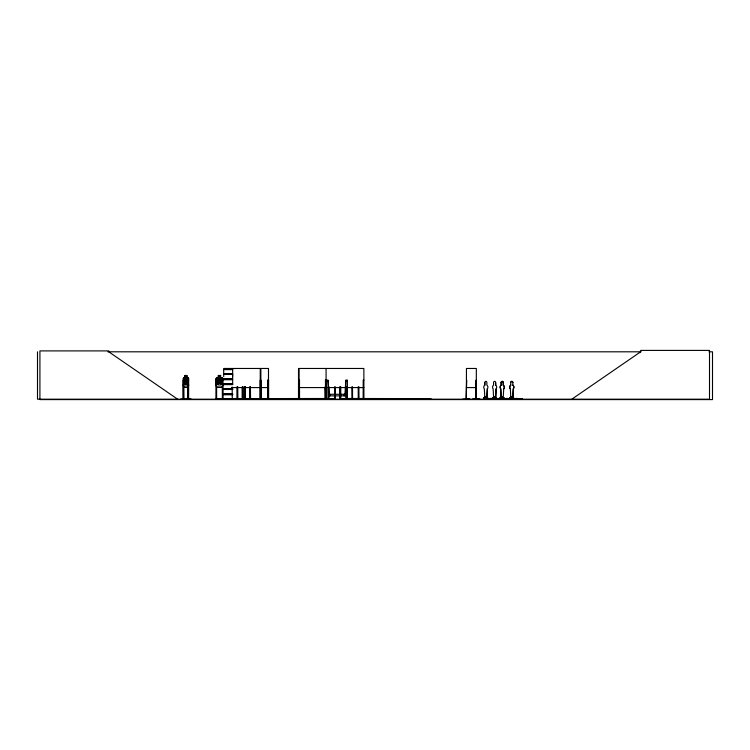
<?xml version="1.0" encoding="UTF-8"?>
<svg xmlns="http://www.w3.org/2000/svg" width="750" height="750" viewBox="0 0 750 750"><rect width="100%" height="100%" fill="white"/><g stroke="black" fill="none" stroke-linecap="round" stroke-linejoin="round"><path stroke-width="1.12" d="M232.641 376.65L232.641 374.456L223.706 374.456L223.716 376.65M256.8 398.831L263.962 398.803M487.303 388.894L486.863 398.109L487.303 388.894A2.391 2.091 -90 0 0 486.863 385.134L486.863 382.556A1.191 1.05 -90 0 0 485.897 381.366A1.191 1.05 -90 0 0 484.847 382.556L484.772 385.134A2.391 2.091 -90 0 0 484.341 388.894L484.847 398.109M495.656 398.109L496.087 388.894A2.391 2.091 -90 0 0 495.656 385.134L495.656 382.556A1.191 1.05 -90 0 0 494.616 381.366A1.191 1.05 -90 0 0 493.566 382.556L493.566 385.134A2.391 2.091 -90 0 0 493.134 388.894L493.641 398.109L495.731 398.109L496.087 388.894M503.212 398.109L503.719 388.894A2.391 2.091 -90 0 0 503.288 385.134L503.288 382.556A1.191 1.05 -90 0 0 502.238 381.366A1.191 1.05 -90 0 0 501.197 382.556L501.197 385.134A2.391 2.091 -90 0 0 500.766 388.894L501.122 398.109L503.288 398.109M512.822 398.109L513.253 388.894A2.391 2.091 -90 0 0 512.897 385.134L512.822 382.556A1.191 1.05 -90 0 0 511.772 381.366A1.191 1.05 -90 0 0 510.731 382.556L510.797 385.134A2.391 2.091 -90 0 0 510.366 388.894L510.797 398.109M326.475 380.775L328.069 380.775L329.316 395.869L344.85 395.869L345.787 380.775L347.381 380.775M485.784 397.228C486.638 396.478 484.097 397.013 485.475 396.731M485.194 396.656L485.887 397.097L485.372 396.984M485.925 396.956L485.044 397.041L485.653 396.666M485.691 397.013L485.381 397.228M494.578 396.666C493.791 397.294 494.85 396.909 493.856 396.694M493.762 396.797L494.616 396.834L494.175 397.228M511.734 396.984L510.844 396.947M462.741 399.178L469.772 398.803M485.175 397.106L485.644 397.162M501.938 396.731C500.756 397.509 503.288 396.516 501.253 396.984M501.609 397.228C502.097 395.812 501.956 398.025 501.75 396.731M502.022 396.816L501.722 396.741M511.425 396.872L511.013 396.694M220.631 399.178L234.347 399.178M224.503 399.178L224.569 398.494M227.287 398.831L227.137 398.494M231.009 399.178L231.009 398.494M510.966 396.984L511.566 396.947M187.988 387.216L188.578 384.947M188.691 384.956L188.025 387.291L183.816 387.291L183.309 384.956M485.316 397.2L485.25 397.228M494.681 396.947L494.325 396.797M295.969 399.131L301.416 398.794L295.95 399.141M295.988 398.831L301.388 398.803M180.722 399.131L190.95 399.141L186.244 399.188M501.366 396.984L501.844 397.153M223.012 384.956L222.206 387.291L216.684 387.291L215.963 384.956M234.956 398.831L252.591 398.831M242.55 399.131L242.719 398.494M246.497 399.141L240.966 399.188M222.928 399.131L222.863 398.494M224.447 399.141L224.475 398.494M224.756 398.822L224.634 398.691M230.578 399.094L230.475 398.494M232.369 399.131L232.106 398.494L232.106 399.188M325.2 399.15L325.106 386.981M326.288 380.081L325.434 380.081L325.538 399.188L325.613 380.081M339.919 398.803L340.031 386.822M183.338 399.188L183.262 378.647L183.834 377.812L185.109 377.812M183.309 378.647L183.881 377.812M483.863 399.169L522.112 399M484.837 397.631L483.637 397.631L483.637 398.878L484.275 399.019M486 399.178L486.778 398.878L486.778 397.631M493.622 397.631L492.431 397.631L492.197 399.178L493.622 398.878L493.603 396.534M492.656 399.169L493.012 398.625M494.784 399.178L495.562 398.878L495.572 397.631M496.153 398.625L495.544 398.878M501.188 397.631L499.988 397.631L499.734 399.159L500.606 398.625M501.806 398.625L501.834 399.019M502.35 399.178L502.406 398.625M502.172 399.159L503.128 398.878L503.128 397.631M504.947 398.625L504.141 399.188L504.975 399.019M509.363 398.625L509.194 399.178M509.963 398.625L509.587 399M509.419 399.178L510.403 399.188M513.684 398.878L513.684 397.631L512.484 397.631L512.503 398.878L511.931 399.019M512.278 399.178L512.728 397.631M518.972 398.625L518.803 399.178M519.412 399.178L519.562 398.625M521.737 399.169L521.334 399.178M522.347 399.169L522.103 398.625L514.631 398.878M220.753 399.141L234.197 398.831L216.638 398.691M231.141 399.141L231.047 398.494M511.275 397.2L511.331 396.666M223.678 383.972L232.659 384.15M571.819 399.188L640.669 351.806L640.669 350.409L709.509 350.409L709.509 399.188L37.5 399.188L37.5 351.806M483.469 399.178L521.944 399.178M494.925 399.019L495.403 399.178M512.306 399.188L511.65 399.159L512.737 399.169M339.731 399.141L339.909 386.822M107.888 351.806L641.025 351.806M708.984 351.806L712.5 351.806L712.5 399.591L39.919 399.591L39.919 350.906L108.769 350.906L108.769 351.806L177.609 399.188M223.941 368.466L268.491 368.466L268.491 399.188M223.697 369.159L232.659 369.159M223.716 369.6L232.641 369.6M223.641 373.875L232.706 373.875M223.641 374.147L232.706 374.147M185.119 375.534L186.844 375.534L186.788 377.887L187.734 378.675L187.734 383.062L186.844 384.947L185.166 384.947L184.266 383.062L184.266 378.675L185.166 377.887L185.109 375.459M220.584 375.534L218.391 375.534L218.391 377.887L217.219 378.675L217.219 383.062L218.391 384.947L220.584 384.947L221.766 383.062L221.766 378.675L220.584 377.887L220.669 375.459L218.316 375.459L218.316 377.812L216.713 377.812L215.963 378.647L215.916 399.188M186.853 377.812L188.062 377.812L188.691 378.637L188.578 399.188M220.669 377.812L222.188 377.812L223.012 378.637L223.116 399.141M183.863 377.887L188.034 377.887M216.75 377.887L222.15 377.887L222.938 378.675M188.644 378.637L188.006 377.812M223.706 378.844L232.65 378.844L232.65 374.456M223.641 379.153L232.706 379.153M223.641 379.425L232.706 379.425M223.706 379.734L232.65 379.734L232.65 383.962L223.716 383.85L232.659 383.972M188.578 380.081L187.931 380.081L188.034 399.188L188.091 380.081M215.916 380.081L216.562 380.081L216.638 399.188M222.938 380.081L222.291 380.081L222.366 399.188M269.597 399.141L267.741 399.094L267.872 380.081L268.556 380.081L268.566 399.188M298.528 380.081L299.503 380.081L299.55 399.188M363.863 380.081L363.216 380.081L363.141 399.188M476.344 380.081L475.922 399.188M484.772 382.556L484.847 385.134M495.656 382.556L495.731 385.134M501.197 398.109L500.766 388.894A2.391 2.091 -90 0 1 501.122 385.134L501.197 382.556M501.122 382.556A1.191 1.05 -90 0 1 502.172 381.366A1.191 1.05 -90 0 1 503.212 382.556L503.288 382.556M510.731 382.556L510.797 382.556A1.191 1.05 -90 0 1 511.847 381.366A1.191 1.05 -90 0 1 512.897 382.556L512.822 382.556M223.697 384.347L232.659 384.375M223.716 384.628L232.641 384.628M503.212 382.556L503.288 385.134M510.797 385.134L510.731 385.134A2.391 2.091 -90 0 0 510.3 388.894L510.366 388.894M512.897 385.134L512.822 385.134A2.391 2.091 -90 0 1 513.253 388.894L512.897 398.109L510.731 398.109M188.034 387.216L183.863 387.216L183.375 384.947M216.75 387.216L222.15 387.216M231.572 387.581L268.491 387.581M298.528 387.581L326.072 387.581M327.956 387.581L363.863 387.581M466.453 387.581L476.344 387.581M223.706 388.603L232.65 388.603M223.641 388.912L232.706 388.912M503.653 388.894L503.719 388.894A2.391 2.091 -90 0 0 503.212 385.134M223.641 389.184L232.706 389.184M223.706 389.484L232.65 389.484M223.706 393.881L232.65 393.881M223.641 394.181L232.706 394.181M329.316 394.275L344.85 394.275M223.641 394.453L232.706 394.453M223.706 394.762L232.65 394.762M485.691 396.534L485.691 398.625L485.775 396.534L484.734 396.534L484.734 398.625M502.125 396.534L501.075 396.534L501.188 398.625M510.788 397.631L509.597 397.631L509.597 398.878M489.919 398.428L491.512 398.428M498.713 398.428L500.306 398.428M506.269 398.428L507.863 398.428M515.878 398.428L517.472 398.428M183.778 398.494L183 398.494L183.009 399.188M188.644 398.494L187.866 398.494L187.875 399.188M216.638 398.494L215.841 398.494L215.841 399.188M223.012 398.494L222.216 398.494L222.216 399.188M237.722 398.494L236.916 398.494L236.916 399.188L236.981 386.822M242.213 398.494L243.019 398.494M328.978 398.494L243.956 398.597L243.956 399.188M335.353 398.494L334.556 398.494L334.556 399.188M339.834 398.494L340.753 398.494L340.753 399.188M345.787 398.494L430.95 398.597L430.95 399.188M475.884 398.494L476.4 399.188M267.694 399.188L269.569 399.131M323.184 398.803L328.594 398.822M328.978 398.691L334.556 398.691M340.631 398.691L346.331 398.691M352.575 398.691L358.153 398.691M472.791 398.831L479.719 398.831M269.55 398.831L267.712 398.794M186.319 399.141L190.912 399.094M241.05 399.141L246.534 399.094M494.175 396.666L494.034 397.228M359.016 399.131L358.875 386.822M347.016 398.794L347.522 399.178M335.456 399.141L335.278 386.822M493.659 399.019L493.012 398.878M245.241 399.141L245.259 386.822M328.809 399.141L328.837 398.494M323.531 398.794L323.522 398.597M328.303 399.131L328.069 380.081L326.475 380.081L326.363 399.188M500.588 398.878L499.978 398.878M347.391 399.15L347.381 380.081L345.787 380.081L345.787 399.188M227.691 398.803L227.803 398.494M223.959 399.15L223.931 398.494M513.441 397.631L513.441 398.625L497.466 398.878M511.725 398.625L511.725 396.534L510.684 396.534L510.684 398.625M511.641 396.534L511.547 398.878M510.769 396.534L510.788 398.625M509.841 397.631L509.841 398.625M503.991 398.625L504.075 397.631L502.884 397.631L502.884 398.625M503.831 397.631L503.831 398.625M502.041 396.534L502.125 398.625M500.231 397.631L500.222 398.878M496.519 398.878L496.519 397.631L495.328 397.631L495.328 398.625M496.275 397.631L496.275 398.625L488.672 398.878M494.569 398.878L494.559 396.534L493.519 396.534L493.519 398.625M492.675 397.631L492.675 398.625M487.734 398.878L487.734 397.631L486.534 397.631L486.534 398.625M487.481 397.631L487.481 398.625L483.881 398.625L483.881 397.631M484.809 396.534L484.837 398.625M476.269 399.188L476.344 368.466L466.453 368.466L466.388 399.188M476.1 380.081L476.166 399.188M466.322 399.188L466.613 380.081L466.191 399.188M429.553 398.597L429.553 399.188M381.769 398.597L381.769 399.188M380.784 398.597L380.784 399.188M363.919 399.188L363.863 368.466L298.528 368.466L298.481 399.188M363.788 398.494L363.788 399.188M363.647 398.597L363.647 399.188M363.516 398.597L363.516 399.188M363.291 398.494L363.291 399.188M362.194 398.597L362.25 399.188M358.8 398.494L358.8 399.188M358.228 386.822L358.228 399.188M358.153 398.494L358.153 399.188M352.5 386.822L352.575 399.188M352.425 398.494L352.425 399.188M351.853 386.822L351.928 399.188M351.778 398.494L351.778 399.188M347.981 398.597L347.981 399.188M347.053 386.822L347.006 399.188M346.931 386.822L346.931 399.188M346.481 398.494L346.35 399.188M346.284 398.494L346.209 399.188M346.031 398.597L346.031 399.188M344.25 394.275L344.25 395.869M340.678 386.822L340.631 399.188M340.556 386.822L340.556 399.188M340.106 398.494L340.106 399.188M335.203 398.494L335.203 399.188M334.631 386.822L334.706 399.188M329.916 394.275L329.916 395.869M328.903 386.822L328.978 399.188M328.256 386.822L328.256 399.188M327.909 398.597L327.909 399.188M326.925 398.597L326.925 399.188M326.288 398.494L326.212 399.188M326.072 368.466L326.128 399.188M325.894 380.081L325.894 399.188M325.744 386.981L325.744 399.188M325.284 386.981L325.378 399.188M325.059 398.494L325.059 399.188M324.919 398.597L324.919 399.188M299.325 380.081L299.381 399.188M299.166 386.981L299.213 399.188M299.034 368.466L299.044 399.188M298.866 380.081L298.988 399.188M298.706 380.081L298.706 399.188L298.556 398.494M294.122 398.597L294.122 399.188M293.137 398.597L293.137 399.188M267.928 380.081L267.928 399.188M261 399.188L260.925 380.081L260.241 380.081L260.231 399.188L260.259 368.466M260.859 368.466L260.859 399.188M260.587 398.494L260.578 399.188M260.512 380.081L260.503 399.188M250.631 398.494L250.631 399.188M250.425 386.822L250.566 399.188M250.341 398.494L250.322 399.188M250.134 398.494L250.106 399.188M250.022 386.822L249.966 399.188M249.891 386.822L249.825 399.188M245.128 386.822L245.184 399.188M245.025 398.494L245.044 399.188L244.809 398.494M244.725 386.822L244.659 399.188M244.584 386.822L244.519 399.188M242.963 386.822L242.916 399.188L242.822 386.822M242.522 398.494L242.503 399.188M242.419 386.822L242.353 399.188L242.278 386.822M237.656 386.822L237.722 399.188M237.516 386.822L237.581 399.188M237.413 398.494L237.431 399.188M237.197 398.494L237.216 399.188M232.191 386.981L232.266 399.188M231.497 398.494L231.497 399.188M230.738 398.494L230.831 399.188M230.681 398.494L230.7 399.188M228.375 398.494L228.375 399.188M228.169 398.494L228.15 399.188M228.038 398.494L228.047 399.188M226.959 398.494L226.828 399.188M226.809 398.494L226.809 399.188M226.603 398.494L226.603 399.188M224.194 398.494L224.269 399.188M224.091 398.494L224.147 399.188M216.487 398.494L216.487 399.188M216.037 378.684L216.037 384.947M188.419 380.081L188.475 399.188M188.316 398.494L188.344 399.188M186.844 377.887L186.9 375.459L185.053 375.459L185.053 377.812M183.778 399.188L183.722 380.081L183.066 380.081L183.169 399.188M183.562 380.081L183.619 399.188M183.478 398.494L183.459 399.188M187.5 384.066L186.928 384.141L185.944 381.872C185.25 385.603 183.112 384.188 185.559 381.356L184.434 378.666L185.916 380.822L187.434 378.666L186.3 381.366L187.5 384.066M221.55 384.066L220.791 384.141L219.497 381.872C218.484 385.453 215.784 384.684 219 381.356C215.887 378.656 218.663 377.25 219.459 380.822C220.35 377.438 223.153 378.15 219.966 381.366L221.55 384.066M232.659 369.328L223.697 369.328L223.716 373.575L232.65 373.575L232.65 369.337M186.544 375.928L185.466 375.928L185.466 376.716L186.544 376.716L186.544 375.928M220.191 375.928L218.784 375.928L218.784 376.716L220.191 376.716L220.191 375.928M186.844 378.675L185.166 378.675L185.166 383.062L186.844 383.062L186.844 378.675M220.584 378.675L218.391 378.675L218.391 383.062L220.584 383.062L220.584 378.675M231.722 399.188L231.713 398.494L231.619 399.188"/></g></svg>
